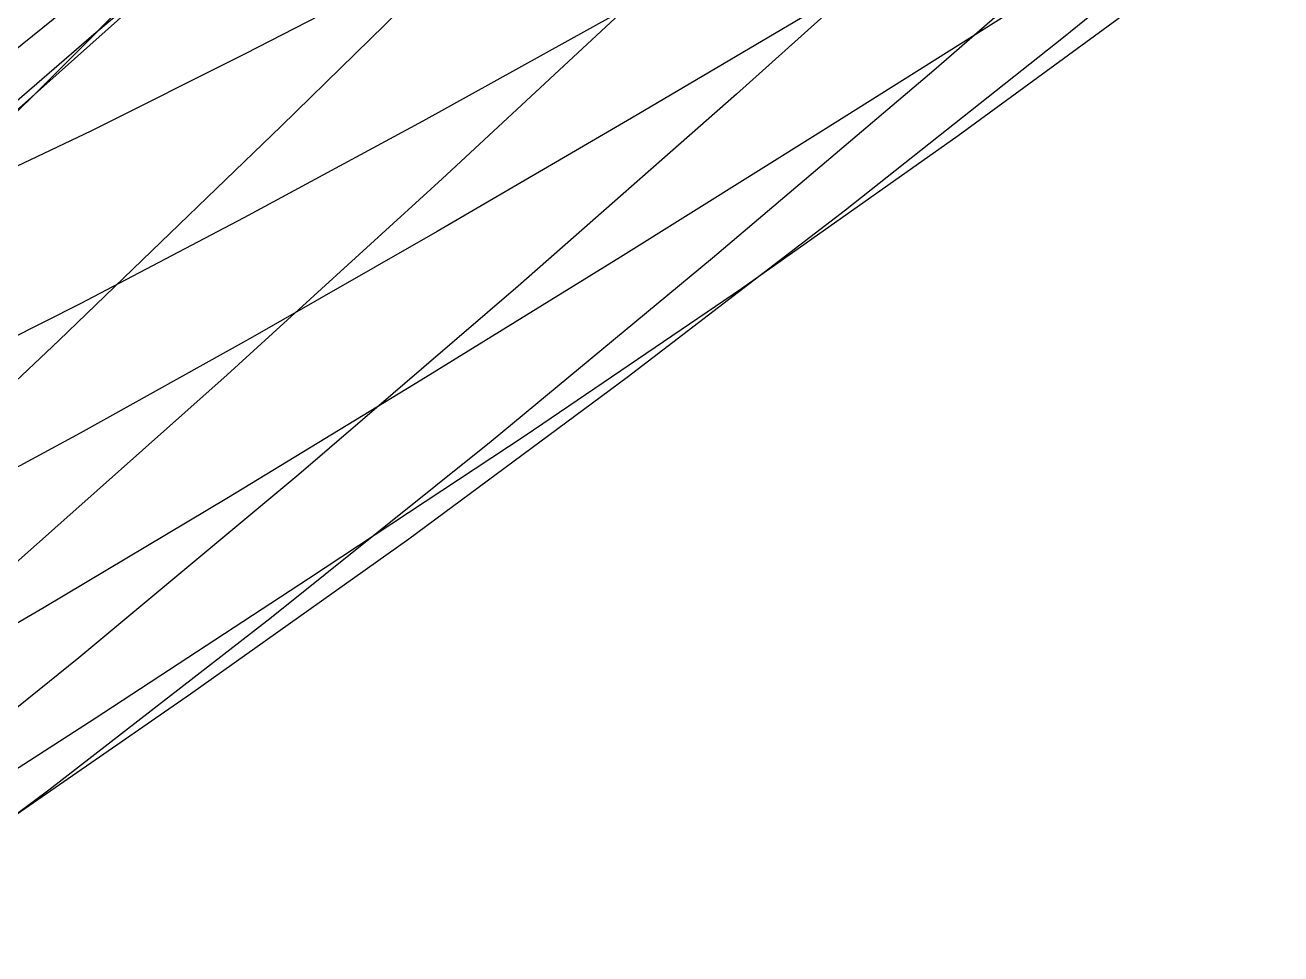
# Model space of a CAD drawing. Extents: x -607 to 1285, y -867 to 355.
# Drawn here: x 372.7 to 443.1, y -734.9 to -682.9 of the extents above; entities that cross this region are included whole.
import ezdxf

# ---------------------------------------------------------------- set-up
doc = ezdxf.new("R2010")
doc.units = 0
for name, color, linetype in [('0_6654', 7, 'CONTINUOUS'), ('0_6655', 7, 'CONTINUOUS'), ('0_6757', 7, 'CONTINUOUS'), ('0_6758', 7, 'CONTINUOUS'), ('0_6759', 7, 'CONTINUOUS'), ('0_6861', 7, 'CONTINUOUS'), ('0_6862', 7, 'CONTINUOUS'), ('0_6863', 7, 'CONTINUOUS'), ('0_6965', 7, 'CONTINUOUS'), ('0_6966', 7, 'CONTINUOUS'), ('0_6967', 7, 'CONTINUOUS'), ('0_6968', 7, 'CONTINUOUS'), ('0_6969', 7, 'CONTINUOUS'), ('0_7068', 7, 'CONTINUOUS'), ('0_7069', 7, 'CONTINUOUS'), ('0_7070', 7, 'CONTINUOUS'), ('0_7071', 7, 'CONTINUOUS'), ('0_7072', 7, 'CONTINUOUS'), ('0_7073', 7, 'CONTINUOUS'), ('0_7172', 7, 'CONTINUOUS'), ('0_7173', 7, 'CONTINUOUS'), ('0_7174', 7, 'CONTINUOUS'), ('0_7175', 7, 'CONTINUOUS'), ('0_7176', 7, 'CONTINUOUS'), ('0_7177', 7, 'CONTINUOUS'), ('0_7178', 7, 'CONTINUOUS'), ('0_7276', 7, 'CONTINUOUS'), ('0_7277', 7, 'CONTINUOUS'), ('0_7278', 7, 'CONTINUOUS'), ('0_7279', 7, 'CONTINUOUS'), ('0_7280', 7, 'CONTINUOUS'), ('0_7281', 7, 'CONTINUOUS'), ('0_7282', 7, 'CONTINUOUS'), ('0_7384', 7, 'CONTINUOUS'), ('0_7385', 7, 'CONTINUOUS'), ('0_7386', 7, 'CONTINUOUS'), ('0_7387', 7, 'CONTINUOUS'), ('0_7388', 7, 'CONTINUOUS'), ('0_7389', 7, 'CONTINUOUS'), ('0_7405', 7, 'CONTINUOUS'), ('0_7491', 7, 'CONTINUOUS'), ('0_7492', 7, 'CONTINUOUS'), ('0_7493', 7, 'CONTINUOUS'), ('0_7494', 7, 'CONTINUOUS'), ('0_7495', 7, 'CONTINUOUS'), ('0_7507', 7, 'CONTINUOUS'), ('0_7508', 7, 'CONTINUOUS'), ('0_7509', 7, 'CONTINUOUS'), ('0_7597', 7, 'CONTINUOUS'), ('0_7598', 7, 'CONTINUOUS'), ('0_7599', 7, 'CONTINUOUS'), ('0_7600', 7, 'CONTINUOUS'), ('0_7611', 7, 'CONTINUOUS'), ('0_7703', 7, 'CONTINUOUS'), ('0_7704', 7, 'CONTINUOUS'), ('0_7705', 7, 'CONTINUOUS')]:
    doc.layers.add(name, color=color, linetype=linetype)

msp = doc.modelspace()

# ---------------------------------------------------------------- linework, layer by layer
at = {"layer": '0_6654'}
msp.add_polyline3d([(386.0124, -673.8809, -2688.9377), (373.7227, -686.2213, -2700.392)], dxfattribs=at)
at = {"layer": '0_6655'}
msp.add_polyline3d([(373.7227, -686.2213, -2700.392), (361.3946, -698.4224, -2712.9277)], dxfattribs=at)
at = {"layer": '0_6757'}
msp.add_polyline3d([(399.4789, -676.3351, -2712.202), (387.0271, -688.5319, -2724.2107)], dxfattribs=at)
at = {"layer": '0_6758'}
msp.add_polyline3d([(387.0271, -688.5319, -2724.2107), (374.5506, -700.555, -2737.2173)], dxfattribs=at)
at = {"layer": '0_6759'}
msp.add_polyline3d([(374.5506, -700.555, -2737.2173), (362.0718, -712.3557, -2751.3333)], dxfattribs=at)
at = {"layer": '0_6861'}
msp.add_polyline3d([(408.0959, -680.2744, -2746.1614), (396.0416, -691.4885, -2759.3328)], dxfattribs=at)
at = {"layer": '0_6862'}
msp.add_polyline3d([(396.0416, -691.4885, -2759.3328), (383.9876, -702.4742, -2773.4668)], dxfattribs=at)
at = {"layer": '0_6863'}
msp.add_polyline3d([(383.9876, -702.4742, -2773.4668), (371.9561, -713.1834, -2788.6565)], dxfattribs=at)
at = {"layer": '0_6965'}
msp.add_polyline3d([(424.7317, -675.8013, -2766.794), (412.5584, -686.7471, -2780.4578)], dxfattribs=at)
at = {"layer": '0_6966'}
msp.add_polyline3d([(412.5584, -686.7471, -2780.4578), (400.314, -697.5151, -2795.0935)], dxfattribs=at)
at = {"layer": '0_6967'}
msp.add_polyline3d([(400.314, -697.5151, -2795.0935), (388.012, -708.0636, -2810.795)], dxfattribs=at)
at = {"layer": '0_6968'}
msp.add_polyline3d([(388.012, -708.0636, -2810.795), (375.6658, -718.3511, -2827.6555)], dxfattribs=at)
at = {"layer": '0_6969'}
msp.add_polyline3d([(375.6658, -718.3511, -2827.6555), (363.2887, -728.3362, -2845.769)], dxfattribs=at)
at = {"layer": '0_7068'}
msp.add_polyline3d([(435.9965, -674.6516, -2792.279), (423.6188, -685.4098, -2806.415)], dxfattribs=at)
at = {"layer": '0_7069'}
msp.add_polyline3d([(423.6188, -685.4098, -2806.415), (411.2106, -695.9464, -2821.3965)], dxfattribs=at)
at = {"layer": '0_7070'}
msp.add_polyline3d([(411.2106, -695.9464, -2821.3965), (398.7904, -706.2151, -2837.301)], dxfattribs=at)
at = {"layer": '0_7071'}
msp.add_polyline3d([(398.7904, -706.2151, -2837.301), (386.3771, -716.1694, -2854.206)], dxfattribs=at)
at = {"layer": '0_7072'}
msp.add_polyline3d([(386.3771, -716.1694, -2854.206), (373.9893, -725.7627, -2872.189)], dxfattribs=at)
at = {"layer": '0_7073'}
msp.add_polyline3d([(373.9893, -725.7627, -2872.189), (361.6456, -734.9487, -2891.3271)], dxfattribs=at)
at = {"layer": '0_7172'}
msp.add_polyline3d([(443.0798, -673.6763, -2826.624), (430.8932, -683.577, -2841.6846)], dxfattribs=at)
at = {"layer": '0_7173'}
msp.add_polyline3d([(430.8932, -683.577, -2841.6846), (418.6697, -693.2408, -2857.5715)], dxfattribs=at)
at = {"layer": '0_7174'}
msp.add_polyline3d([(418.6697, -693.2408, -2857.5715), (406.4248, -702.6257, -2874.3518)], dxfattribs=at)
at = {"layer": '0_7175'}
msp.add_polyline3d([(406.4248, -702.6257, -2874.3518), (394.1741, -711.6895, -2892.0923)], dxfattribs=at)
at = {"layer": '0_7176'}
msp.add_polyline3d([(394.1741, -711.6895, -2892.0923), (381.9332, -720.3903, -2910.8594)], dxfattribs=at)
at = {"layer": '0_7177'}
msp.add_polyline3d([(381.9332, -720.3903, -2910.8594), (381.9332, -720.3904, -2910.8594)], dxfattribs=at)
at = {"layer": '0_7178'}
msp.add_polyline3d([(381.9332, -720.3904, -2910.8594), (369.72, -728.8344, -2930.2778)], dxfattribs=at)
at = {"layer": '0_7276'}
msp.add_polyline3d([(437.0826, -680.2235, -2877.6992), (424.9741, -689.0843, -2894.3433)], dxfattribs=at)
at = {"layer": '0_7277'}
msp.add_polyline3d([(424.9741, -689.0843, -2894.3433), (412.841, -697.6574, -2911.8286)], dxfattribs=at)
at = {"layer": '0_7278'}
msp.add_polyline3d([(412.841, -697.6574, -2911.8286), (400.697, -705.9044, -2930.2112)], dxfattribs=at)
at = {"layer": '0_7279'}
msp.add_polyline3d([(400.697, -705.9044, -2930.2112), (400.697, -705.9045, -2930.2112)], dxfattribs=at)
at = {"layer": '0_7280'}
msp.add_polyline3d([(400.697, -705.9045, -2930.2112), (388.5585, -713.9292, -2949.1628)], dxfattribs=at)
at = {"layer": '0_7281'}
msp.add_polyline3d([(388.5585, -713.9292, -2949.1628), (376.5259, -721.7903, -2968.1968)], dxfattribs=at)
at = {"layer": '0_7282'}
msp.add_polyline3d([(376.5259, -721.7903, -2968.1968), (364.7386, -729.382, -2987.1313)], dxfattribs=at)
at = {"layer": '0_7384'}
msp.add_polyline3d([(428.9049, -681.5441, -2939.8604), (417.4322, -688.7732, -2957.5093)], dxfattribs=at)
at = {"layer": '0_7385'}
msp.add_polyline3d([(417.4322, -688.7732, -2957.5093), (406.0445, -695.8853, -2975.1797)], dxfattribs=at)
at = {"layer": '0_7386'}
msp.add_polyline3d([(406.0445, -695.8853, -2975.1797), (394.8756, -702.7816, -2992.701)], dxfattribs=at)
at = {"layer": '0_7387'}
msp.add_polyline3d([(394.8756, -702.7816, -2992.701), (384.0591, -709.3633, -3009.902)], dxfattribs=at)
at = {"layer": '0_7388'}
msp.add_polyline3d([(384.0591, -709.3633, -3009.902), (373.7287, -715.5319, -3026.6123)], dxfattribs=at)
at = {"layer": '0_7389'}
msp.add_polyline3d([(373.7287, -715.5319, -3026.6123), (364.0182, -721.1886, -3042.661)], dxfattribs=at)
at = {"layer": '0_7405'}
msp.add_polyline3d([(368.0126, -691.3575, -3102.1558), (382.836, -678.1573, -3088.628)], dxfattribs=at)
at = {"layer": '0_7491'}
msp.add_polyline3d([(418.0097, -681.389, -3003.6094), (406.6741, -688.0881, -3021.0208)], dxfattribs=at)
at = {"layer": '0_7492'}
msp.add_polyline3d([(406.6741, -688.0881, -3021.0208), (395.7605, -694.4476, -3037.9817)], dxfattribs=at)
at = {"layer": '0_7493'}
msp.add_polyline3d([(395.7605, -694.4476, -3037.9817), (385.407, -700.3709, -3054.3137)], dxfattribs=at)
at = {"layer": '0_7494'}
msp.add_polyline3d([(385.407, -700.3709, -3054.3137), (375.7515, -705.7615, -3069.838)], dxfattribs=at)
at = {"layer": '0_7495'}
msp.add_polyline3d([(375.7515, -705.7615, -3069.838), (366.9319, -710.5226, -3084.376)], dxfattribs=at)
at = {"layer": '0_7507'}
msp.add_polyline3d([(364.547, -693.7192, -3128.081), (376.5199, -683.3906, -3116.8428)], dxfattribs=at)
at = {"layer": '0_7508'}
msp.add_polyline3d([(376.5199, -683.3906, -3116.8428), (376.5198, -683.3908, -3116.8428)], dxfattribs=at)
at = {"layer": '0_7509'}
msp.add_polyline3d([(376.5198, -683.3908, -3116.8428), (390.3384, -671.7887, -3103.1711)], dxfattribs=at)
at = {"layer": '0_7597'}
msp.add_polyline3d([(405.6843, -682.3243, -3060.004), (394.9547, -688.2534, -3076.4326)], dxfattribs=at)
at = {"layer": '0_7598'}
msp.add_polyline3d([(394.9547, -688.2534, -3076.4326), (384.9284, -693.6746, -3092.026)], dxfattribs=at)
at = {"layer": '0_7599'}
msp.add_polyline3d([(384.9284, -693.6746, -3092.026), (375.7451, -698.4961, -3106.5989)], dxfattribs=at)
at = {"layer": '0_7600'}
msp.add_polyline3d([(375.7451, -698.4961, -3106.5989), (367.5441, -702.6264, -3119.9678)], dxfattribs=at)
at = {"layer": '0_7611'}
msp.add_polyline3d([(370.2592, -685.7297, -3146.9294), (382.0725, -676.2026, -3134.9028)], dxfattribs=at)
at = {"layer": '0_7703'}
msp.add_polyline3d([(394.6415, -679.5091, -3112.8887), (384.9952, -684.4874, -3127.5735)], dxfattribs=at)
at = {"layer": '0_7704'}
msp.add_polyline3d([(384.9952, -684.4874, -3127.5735), (376.3376, -688.8127, -3141.0193)], dxfattribs=at)
at = {"layer": '0_7705'}
msp.add_polyline3d([(376.3376, -688.8127, -3141.0193), (368.8124, -692.3964, -3153.035)], dxfattribs=at)

doc.saveas('drawing.dxf')
